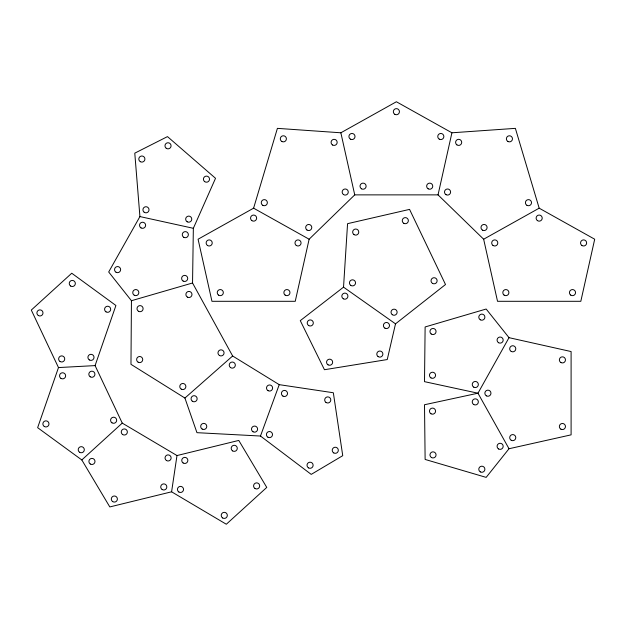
<?xml version="1.0" encoding="UTF-8"?>
<svg xmlns="http://www.w3.org/2000/svg" width="626" height="626" viewBox="0 0 626 626"><rect width="100%" height="100%" fill="white"/><g stroke="black" fill="none" stroke-linecap="round" stroke-linejoin="round"><path stroke-width="0.94" d="M131.444 300.715L130.975 364.332L184.913 398.05L196.955 432.676L260.479 436.032L311.232 474.391L342.743 455.665L333.337 392.752L279.235 384.654L232.645 355.998L192.542 282.991L193.348 228.302L215.532 178.3L167.478 136.609L134.778 153.159L139.919 216.573L108.689 271.989L131.444 300.715L192.542 282.991M343.533 287.154L347.563 223.67L409.56 209.389L445.509 284.525L395.507 323.845L387.251 359.551L324.456 369.723L300.284 320.645L343.533 287.154L395.507 323.845M171.594 491.809L176.986 455.556L238.772 440.43L266.762 487.419L226.322 524.244L171.594 491.809L109.808 506.935L81.81 459.946L37.638 427.675L58.484 367.572L31.3 310.058L71.747 273.233L115.92 305.496L95.082 365.6L122.258 423.113L176.986 455.556M309.127 239.218L295.245 301.302L211.956 301.302L198.074 239.218L253.6 208.176L277.404 128.361L340.857 132.79L396.391 101.756L451.917 132.79L515.378 128.361L539.174 208.176L594.7 239.218L580.818 301.302L497.529 301.302L483.648 239.218L438.036 194.874L354.739 194.874L309.127 239.218L253.6 208.176M438.036 194.874L451.917 132.79M260.479 436.032L279.235 384.654M509.016 337.672L477.974 393.206L424.506 404.748L425.124 459.445L486.159 477.38L509.016 448.732L571.1 434.851L571.1 351.554L509.016 337.672L486.159 309.025L425.124 326.96L424.506 381.657L477.974 393.206L509.016 448.732M81.81 459.946L122.258 423.113M184.913 398.05L232.645 355.998M483.648 239.218L539.174 208.176M58.484 367.572L95.082 365.6M139.919 216.573L193.348 228.302M340.857 132.79L354.739 194.874M430.993 413.778A3.052 3.052 0 0 0 435.571 411.133A3.052 3.052 0 0 0 430.993 408.496A3.052 3.052 0 0 0 430.993 413.778M431.486 457.536A3.052 3.052 0 0 0 436.064 454.891A3.052 3.052 0 0 0 431.486 452.254A3.052 3.052 0 0 0 431.486 457.536M480.314 471.887A3.052 3.052 0 0 0 484.892 469.242A3.052 3.052 0 0 0 480.314 466.597A3.052 3.052 0 0 0 480.314 471.887M498.601 448.967A3.052 3.052 0 0 0 503.179 446.322A3.052 3.052 0 0 0 498.601 443.678A3.052 3.052 0 0 0 498.601 448.967M473.765 404.545A3.052 3.052 0 0 0 478.35 401.9A3.052 3.052 0 0 0 473.765 399.255A3.052 3.052 0 0 0 473.765 404.545M486.386 395.851A3.052 3.052 0 0 0 490.964 393.206A3.052 3.052 0 0 0 486.386 390.561A3.052 3.052 0 0 0 486.386 395.851M511.215 440.266A3.052 3.052 0 0 0 515.793 437.629A3.052 3.052 0 0 0 511.215 434.984A3.052 3.052 0 0 0 511.215 440.266M560.88 429.162A3.052 3.052 0 0 0 565.466 426.517A3.052 3.052 0 0 0 560.88 423.872A3.052 3.052 0 0 0 560.88 429.162M560.88 362.532A3.052 3.052 0 0 0 565.466 359.887A3.052 3.052 0 0 0 560.88 357.243A3.052 3.052 0 0 0 560.88 362.532M511.215 351.429A3.052 3.052 0 0 0 515.793 348.784A3.052 3.052 0 0 0 511.215 346.139A3.052 3.052 0 0 0 511.215 351.429M480.314 319.808A3.052 3.052 0 0 0 484.892 317.163A3.052 3.052 0 0 0 480.314 314.518A3.052 3.052 0 0 0 480.314 319.808M431.22 333.987A3.052 3.052 0 0 0 436.048 331.827A3.052 3.052 0 0 0 431.76 328.728A3.052 3.052 0 0 0 431.22 333.987M430.993 377.916A3.052 3.052 0 0 0 435.571 375.271A3.052 3.052 0 0 0 430.993 372.626A3.052 3.052 0 0 0 430.993 377.916M473.765 387.15A3.052 3.052 0 0 0 478.35 384.505A3.052 3.052 0 0 0 473.765 381.86A3.052 3.052 0 0 0 473.765 387.15M498.601 342.727A3.052 3.052 0 0 0 503.179 340.082A3.052 3.052 0 0 0 498.601 337.437A3.052 3.052 0 0 0 498.601 342.727M308.54 467.896A3.052 3.052 0 0 0 313.125 465.251A3.052 3.052 0 0 0 308.54 462.606A3.052 3.052 0 0 0 308.54 467.896M333.752 452.919A3.052 3.052 0 0 0 338.33 450.274A3.052 3.052 0 0 0 333.752 447.629A3.052 3.052 0 0 0 333.752 452.919M325.958 402.416A3.052 3.052 0 0 0 330.786 400.249A3.052 3.052 0 0 0 326.498 397.15A3.052 3.052 0 0 0 325.958 402.416M282.944 396.101A3.052 3.052 0 0 0 287.522 393.457A3.052 3.052 0 0 0 282.944 390.812A3.052 3.052 0 0 0 282.944 396.101M267.936 437.214A3.052 3.052 0 0 0 272.521 434.569A3.052 3.052 0 0 0 267.936 431.924A3.052 3.052 0 0 0 267.936 437.214M183.794 237.309A3.052 3.052 0 0 0 188.371 234.664A3.052 3.052 0 0 0 183.794 232.019A3.052 3.052 0 0 0 183.794 237.309M141.046 227.919A3.052 3.052 0 0 0 145.631 225.282A3.052 3.052 0 0 0 141.046 222.637A3.052 3.052 0 0 0 141.046 227.919M116.06 272.255A3.052 3.052 0 0 0 120.638 269.61A3.052 3.052 0 0 0 116.06 266.966A3.052 3.052 0 0 0 116.06 272.255M134.269 295.237A3.052 3.052 0 0 0 138.847 292.6A3.052 3.052 0 0 0 134.269 289.955A3.052 3.052 0 0 0 134.269 295.237M183.144 281.066A3.052 3.052 0 0 0 187.722 278.421A3.052 3.052 0 0 0 183.144 275.776A3.052 3.052 0 0 0 183.144 281.066M204.679 181.634A3.052 3.052 0 0 0 209.507 179.466A3.052 3.052 0 0 0 205.218 176.368A3.052 3.052 0 0 0 204.679 181.634M166.234 148.276A3.052 3.052 0 0 0 171.062 146.116A3.052 3.052 0 0 0 166.774 143.018A3.052 3.052 0 0 0 166.234 148.276M140.334 161.696A3.052 3.052 0 0 0 144.919 159.051A3.052 3.052 0 0 0 140.334 156.406A3.052 3.052 0 0 0 140.334 161.696M144.191 212.245A3.052 3.052 0 0 0 149.019 210.086A3.052 3.052 0 0 0 144.731 206.987A3.052 3.052 0 0 0 144.191 212.245M187.197 221.8A3.052 3.052 0 0 0 191.775 219.155A3.052 3.052 0 0 0 187.197 216.51A3.052 3.052 0 0 0 187.197 221.8M268.03 390.663A3.052 3.052 0 0 0 272.615 388.018A3.052 3.052 0 0 0 268.03 385.373A3.052 3.052 0 0 0 268.03 390.663M230.493 367.564A3.052 3.052 0 0 0 235.321 365.404A3.052 3.052 0 0 0 231.033 362.305A3.052 3.052 0 0 0 230.493 367.564M192.315 401.211A3.052 3.052 0 0 0 197.135 399.052A3.052 3.052 0 0 0 192.855 395.953A3.052 3.052 0 0 0 192.315 401.211M202.206 429.076A3.052 3.052 0 0 0 206.783 426.431A3.052 3.052 0 0 0 202.206 423.786A3.052 3.052 0 0 0 202.206 429.076M253.029 431.768A3.052 3.052 0 0 0 257.607 429.123A3.052 3.052 0 0 0 253.029 426.478A3.052 3.052 0 0 0 253.029 431.768M187.409 297.123A3.052 3.052 0 0 0 191.986 294.478A3.052 3.052 0 0 0 187.409 291.833A3.052 3.052 0 0 0 187.409 297.123M138.526 311.302A3.052 3.052 0 0 0 143.111 308.657A3.052 3.052 0 0 0 138.526 306.012A3.052 3.052 0 0 0 138.526 311.302M138.15 362.196A3.052 3.052 0 0 0 142.736 359.551A3.052 3.052 0 0 0 138.15 356.906A3.052 3.052 0 0 0 138.15 362.196M181.305 389.169A3.052 3.052 0 0 0 185.883 386.524A3.052 3.052 0 0 0 181.305 383.879A3.052 3.052 0 0 0 181.305 389.169M219.491 355.521A3.052 3.052 0 0 0 224.069 352.884A3.052 3.052 0 0 0 219.491 350.239A3.052 3.052 0 0 0 219.491 355.521M328.079 364.856A3.052 3.052 0 0 0 332.656 362.211A3.052 3.052 0 0 0 328.079 359.567A3.052 3.052 0 0 0 328.079 364.856M378.049 356.554A3.052 3.052 0 0 0 382.877 354.394A3.052 3.052 0 0 0 378.597 351.296A3.052 3.052 0 0 0 378.049 356.554M384.92 328.157A3.052 3.052 0 0 0 389.497 325.512A3.052 3.052 0 0 0 384.92 322.867A3.052 3.052 0 0 0 384.92 328.157M343.345 298.805A3.052 3.052 0 0 0 347.923 296.161A3.052 3.052 0 0 0 343.345 293.516A3.052 3.052 0 0 0 343.345 298.805M308.743 325.598A3.052 3.052 0 0 0 313.321 322.953A3.052 3.052 0 0 0 308.743 320.309A3.052 3.052 0 0 0 308.743 325.598M432.55 283.406A3.052 3.052 0 0 0 437.128 280.761A3.052 3.052 0 0 0 432.55 278.116A3.052 3.052 0 0 0 432.55 283.406M403.786 223.302A3.052 3.052 0 0 0 408.363 220.657A3.052 3.052 0 0 0 403.786 218.012A3.052 3.052 0 0 0 403.786 223.302M353.933 234.554A3.052 3.052 0 0 0 358.753 232.387A3.052 3.052 0 0 0 354.472 229.288A3.052 3.052 0 0 0 353.933 234.554M350.709 285.339A3.052 3.052 0 0 0 355.529 283.179A3.052 3.052 0 0 0 351.249 280.08A3.052 3.052 0 0 0 350.709 285.339M392.283 314.69A3.052 3.052 0 0 0 397.111 312.53A3.052 3.052 0 0 0 392.823 309.432A3.052 3.052 0 0 0 392.283 314.69M105.99 311.842A3.052 3.052 0 0 0 110.685 309.416A3.052 3.052 0 0 0 106.232 306.56A3.052 3.052 0 0 0 105.99 311.842M70.652 286.035A3.052 3.052 0 0 0 75.347 283.601A3.052 3.052 0 0 0 70.894 280.753A3.052 3.052 0 0 0 70.652 286.035M38.296 315.496A3.052 3.052 0 0 0 42.991 313.063A3.052 3.052 0 0 0 38.538 310.214A3.052 3.052 0 0 0 38.296 315.496M60.033 361.507A3.052 3.052 0 0 0 64.736 359.081A3.052 3.052 0 0 0 60.284 356.225A3.052 3.052 0 0 0 60.033 361.507M89.315 359.927A3.052 3.052 0 0 0 94.017 357.501A3.052 3.052 0 0 0 89.565 354.645A3.052 3.052 0 0 0 89.315 359.927M122.657 434.554A3.052 3.052 0 0 0 127.36 432.128A3.052 3.052 0 0 0 122.907 429.272A3.052 3.052 0 0 0 122.657 434.554M90.3 464.015A3.052 3.052 0 0 0 94.996 461.589A3.052 3.052 0 0 0 90.551 458.733A3.052 3.052 0 0 0 90.3 464.015M112.696 501.614A3.052 3.052 0 0 0 117.391 499.188A3.052 3.052 0 0 0 112.938 496.332A3.052 3.052 0 0 0 112.696 501.614M162.126 489.509A3.052 3.052 0 0 0 166.829 487.083A3.052 3.052 0 0 0 162.377 484.227A3.052 3.052 0 0 0 162.126 489.509M166.438 460.509A3.052 3.052 0 0 0 171.133 458.083A3.052 3.052 0 0 0 166.68 455.227A3.052 3.052 0 0 0 166.438 460.509M90.222 376.805A3.052 3.052 0 0 0 94.925 374.379A3.052 3.052 0 0 0 90.473 371.523A3.052 3.052 0 0 0 90.222 376.805M60.949 378.386A3.052 3.052 0 0 0 65.644 375.96A3.052 3.052 0 0 0 61.191 373.104A3.052 3.052 0 0 0 60.949 378.386M44.274 426.47A3.052 3.052 0 0 0 48.977 424.045A3.052 3.052 0 0 0 44.524 421.188A3.052 3.052 0 0 0 44.274 426.47M79.612 452.277A3.052 3.052 0 0 0 84.314 449.851A3.052 3.052 0 0 0 79.862 446.995A3.052 3.052 0 0 0 79.612 452.277M111.968 422.816A3.052 3.052 0 0 0 116.671 420.39A3.052 3.052 0 0 0 112.218 417.534A3.052 3.052 0 0 0 111.968 422.816M254.978 488.483A3.052 3.052 0 0 0 259.68 486.058A3.052 3.052 0 0 0 255.228 483.202A3.052 3.052 0 0 0 254.978 488.483M232.59 450.892A3.052 3.052 0 0 0 237.285 448.466A3.052 3.052 0 0 0 232.833 445.61A3.052 3.052 0 0 0 232.59 450.892M183.152 462.99A3.052 3.052 0 0 0 187.855 460.564A3.052 3.052 0 0 0 183.402 457.708A3.052 3.052 0 0 0 183.152 462.99M178.848 491.997A3.052 3.052 0 0 0 183.543 489.571A3.052 3.052 0 0 0 179.091 486.715A3.052 3.052 0 0 0 178.848 491.997M222.621 517.945A3.052 3.052 0 0 0 227.324 515.519A3.052 3.052 0 0 0 222.872 512.663A3.052 3.052 0 0 0 222.621 517.945M207.394 245.415A3.052 3.052 0 0 0 212.222 243.256A3.052 3.052 0 0 0 207.934 240.157A3.052 3.052 0 0 0 207.394 245.415M218.497 295.081A3.052 3.052 0 0 0 223.325 292.921A3.052 3.052 0 0 0 219.037 289.822A3.052 3.052 0 0 0 218.497 295.081M285.127 295.081A3.052 3.052 0 0 0 289.955 292.921A3.052 3.052 0 0 0 285.667 289.822A3.052 3.052 0 0 0 285.127 295.081M296.239 245.415A3.052 3.052 0 0 0 301.059 243.256A3.052 3.052 0 0 0 296.779 240.157A3.052 3.052 0 0 0 296.239 245.415M251.816 220.587A3.052 3.052 0 0 0 256.637 218.419A3.052 3.052 0 0 0 252.356 215.321A3.052 3.052 0 0 0 251.816 220.587M281.825 141.468A3.052 3.052 0 0 0 286.403 138.823A3.052 3.052 0 0 0 281.825 136.178A3.052 3.052 0 0 0 281.825 141.468M262.787 205.32A3.052 3.052 0 0 0 267.365 202.675A3.052 3.052 0 0 0 262.787 200.03A3.052 3.052 0 0 0 262.787 205.32M306.943 229.985A3.052 3.052 0 0 0 311.771 227.825A3.052 3.052 0 0 0 307.483 224.726A3.052 3.052 0 0 0 306.943 229.985M343.431 194.514A3.052 3.052 0 0 0 348.259 192.346A3.052 3.052 0 0 0 343.971 189.248A3.052 3.052 0 0 0 343.431 194.514M332.594 145.013A3.052 3.052 0 0 0 337.171 142.368A3.052 3.052 0 0 0 332.594 139.731A3.052 3.052 0 0 0 332.594 145.013M537.382 220.587A3.052 3.052 0 0 0 542.21 218.419A3.052 3.052 0 0 0 537.922 215.321A3.052 3.052 0 0 0 537.382 220.587M492.959 245.415A3.052 3.052 0 0 0 497.787 243.256A3.052 3.052 0 0 0 493.499 240.157A3.052 3.052 0 0 0 492.959 245.415M504.071 295.081A3.052 3.052 0 0 0 508.891 292.921A3.052 3.052 0 0 0 504.611 289.822A3.052 3.052 0 0 0 504.071 295.081M570.701 295.081A3.052 3.052 0 0 0 575.529 292.921A3.052 3.052 0 0 0 571.241 289.822A3.052 3.052 0 0 0 570.701 295.081M581.804 245.415A3.052 3.052 0 0 0 586.632 243.256A3.052 3.052 0 0 0 582.344 240.157A3.052 3.052 0 0 0 581.804 245.415M394.857 114.331A3.052 3.052 0 0 0 399.443 111.686A3.052 3.052 0 0 0 394.857 109.041A3.052 3.052 0 0 0 394.857 114.331M350.443 139.16A3.052 3.052 0 0 0 355.02 136.515A3.052 3.052 0 0 0 350.443 133.87A3.052 3.052 0 0 0 350.443 139.16M361.546 188.825A3.052 3.052 0 0 0 366.124 186.18A3.052 3.052 0 0 0 361.546 183.535A3.052 3.052 0 0 0 361.546 188.825M428.176 188.825A3.052 3.052 0 0 0 432.754 186.18A3.052 3.052 0 0 0 428.176 183.535A3.052 3.052 0 0 0 428.176 188.825M439.28 139.16A3.052 3.052 0 0 0 443.865 136.515A3.052 3.052 0 0 0 439.28 133.87A3.052 3.052 0 0 0 439.28 139.16M507.897 141.468A3.052 3.052 0 0 0 512.475 138.823A3.052 3.052 0 0 0 507.897 136.178A3.052 3.052 0 0 0 507.897 141.468M456.87 144.849A3.052 3.052 0 0 0 461.698 142.681A3.052 3.052 0 0 0 457.41 139.582A3.052 3.052 0 0 0 456.87 144.849M446.025 194.678A3.052 3.052 0 0 0 450.603 192.033A3.052 3.052 0 0 0 446.025 189.388A3.052 3.052 0 0 0 446.025 194.678M482.513 230.157A3.052 3.052 0 0 0 487.098 227.512A3.052 3.052 0 0 0 482.513 224.867A3.052 3.052 0 0 0 482.513 230.157M526.935 205.32A3.052 3.052 0 0 0 531.521 202.675A3.052 3.052 0 0 0 526.935 200.03A3.052 3.052 0 0 0 526.935 205.32"/></g></svg>
